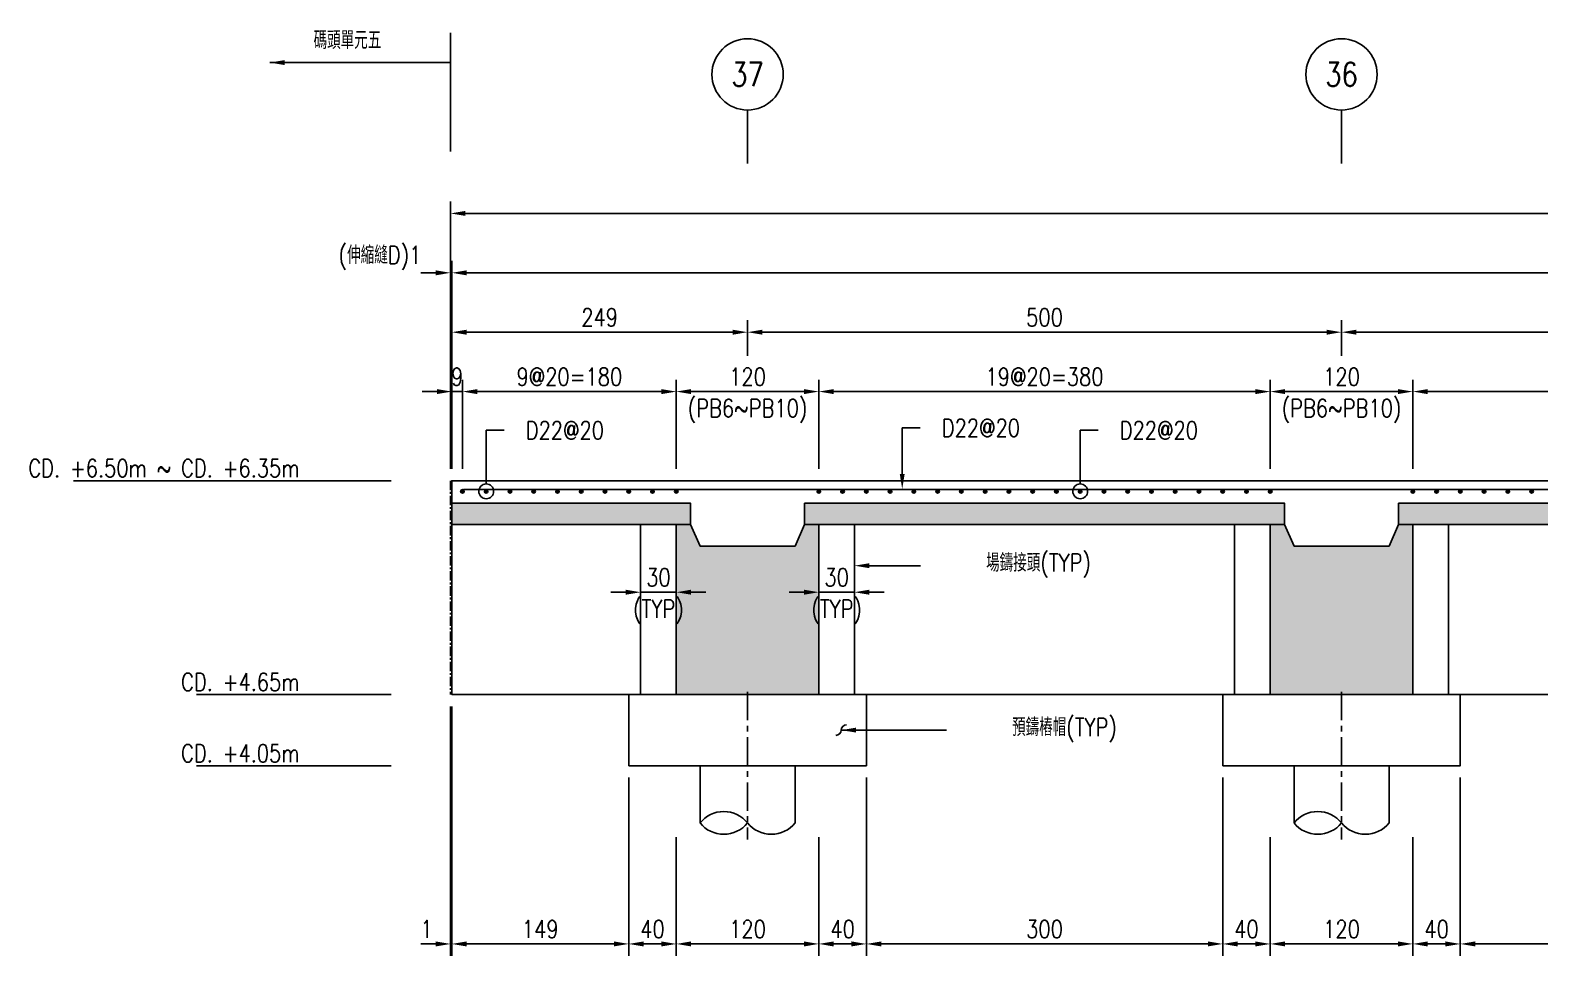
# Model space of a CAD drawing. Extents: x -791 to 13121, y -31587 to 2944.
# Drawn here: x 7420 to 8691, y -20940 to -20160 of the extents above; entities that cross this region are included whole.
import ezdxf
from ezdxf import colors
from ezdxf.entities.mleader import LeaderData, LeaderLine
from ezdxf.enums import TextEntityAlignment as Align
from ezdxf.math import Vec2, Vec3

# ---------------------------------------------------------------- set-up
doc = ezdxf.new("R2010")
doc.units = 0
doc.header["$LTSCALE"] = 0.05
doc.linetypes.add('CENTER', pattern=[50.8, 31.75, -6.35, 6.35, -6.35])
doc.layers.get('0').update_dxf_attribs({"linetype": 'CONTINUOUS'})
doc.layers.get('Defpoints').update_dxf_attribs({"linetype": 'CONTINUOUS'})
for name, color, linetype in [('HB_0', 7, 'CONTINUOUS'), ('HB_DIM', 1, 'CONTINUOUS'), ('HB_ReBar', 3, 'CONTINUOUS'), ('HB_SYMBOLS', 7, 'CONTINUOUS'), ('底圖', 7, 'CONTINUOUS'), ('預鑄梁', 4, 'CONTINUOUS'), ('預鑄版_HATCH', 253, 'CONTINUOUS')]:
    doc.layers.add(name, color=color, linetype=linetype)
doc.styles.get("Standard").update_dxf_attribs({"font": 'ROMANS.shx', "width": 0.8, "bigfont": 'lchinap.shx'})
doc.dimstyles.new('50cm', dxfattribs={"dimscale": 5, "dimtxt": 3, "dimasz": 2.5, "dimexe": 2, "dimexo": 2, "dimgap": 1, "dimtad": 1, "dimdsep": 46, "dimtxsty": 'Standard', "dimcen": 0, "dimclrt": 2, "dimadec": 0, "dimazin": 0, "dimtfac": 1, "dimtix": 1, "dimtmove": 2, "dimatfit": 3, "dimfxl": 0, "dimtolj": 1, "dimtzin": 0, "dimarcsym": 0})

# ---------------------------------------------------------------- blocks, each defined once
blk = doc.blocks.new('_None')
blk = doc.blocks.new('*D2165')
at = {"layer": 'Defpoints', "color": 0}
for p in [(0, 355), (-1999, 180), (0, 180)]:
    blk.add_point(p, dxfattribs=at)
at = {"layer": 'HB_DIM', "color": 0, "lineweight": -2}
for p, q in [((-1999, 190), (-1999, 365)), ((-1986.5, 355), (-12.5, 355))]:
    blk.add_line(p, q, dxfattribs=at)
at = {"layer": 'HB_DIM', "color": 0}
for points in [[(-1986.5, 357.1), (-1986.5, 352.9), (-1999, 355)], [(-12.5, 357.1), (-12.5, 352.9), (0, 355)]]:
    blk.add_solid(points, dxfattribs=at)
at = {"layer": 'HB_DIM', "color": 2, "insert": (-770, 367.5), "char_height": 15, "attachment_point": 5}
blk.add_mtext('\\A1;4498', dxfattribs=at)
blk = doc.blocks.new('*D2166')
at = {"layer": 'Defpoints', "color": 0}
for p in [(0, 405), (-2000, 180), (0, 180)]:
    blk.add_point(p, dxfattribs=at)
at = {"layer": 'HB_DIM', "color": 0, "lineweight": -2}
for p, q in [((-2000, 190), (-2000, 415)), ((-1987.5, 405), (-12.5, 405))]:
    blk.add_line(p, q, dxfattribs=at)
at = {"layer": 'HB_DIM', "color": 0}
for points in [[(-1987.5, 407.1), (-1987.5, 402.9), (-2000, 405)], [(-12.5, 407.1), (-12.5, 402.9), (0, 405)]]:
    blk.add_solid(points, dxfattribs=at)
at = {"layer": 'HB_DIM', "color": 2, "insert": (-769.5, 417.5), "char_height": 15, "attachment_point": 5}
blk.add_mtext('\\A1;4500', dxfattribs=at)
blk = doc.blocks.new('*D2167')
at = {"layer": 'Defpoints', "color": 0}
for p in [(-2000, 355), (-2000, 180), (-1999, 180)]:
    blk.add_point(p, dxfattribs=at)
at = {"layer": 'HB_DIM', "color": 0, "lineweight": -2}
for p, q in [((-2000, 190), (-2000, 365)), ((-1999, 190), (-1999, 365)), ((-2012.5, 355), (-2025, 355)), ((-1999, 355), (-2000, 355)), ((-1986.5, 355), (-1974, 355))]:
    blk.add_line(p, q, dxfattribs=at)
at = {"layer": 'HB_DIM', "color": 0}
for points in [[(-2012.5, 357.1), (-2012.5, 352.9), (-2000, 355)], [(-1986.5, 357.1), (-1986.5, 352.9), (-1999, 355)]]:
    blk.add_solid(points, dxfattribs=at)
at = {"layer": 'HB_DIM', "color": 2, "insert": (-2059.4, 367.5), "char_height": 15, "attachment_point": 5}
blk.add_mtext('\\A1;(伸縮縫D)1', dxfattribs=at)
blk = doc.blocks.new('*D2168')
at = {"layer": 'Defpoints', "color": 0}
for p in [(-1810, 255), (-1990, 180), (-1810, 180)]:
    blk.add_point(p, dxfattribs=at)
at = {"layer": 'HB_DIM', "color": 0, "lineweight": -2}
for p, q in [((-1990, 190), (-1990, 265)), ((-1977.5, 255), (-1822.5, 255)), ((-1810, 190), (-1810, 265))]:
    blk.add_line(p, q, dxfattribs=at)
at = {"layer": 'HB_DIM', "color": 0}
for points in [[(-1977.5, 257.1), (-1977.5, 252.9), (-1990, 255)], [(-1822.5, 257.1), (-1822.5, 252.9), (-1810, 255)]]:
    blk.add_solid(points, dxfattribs=at)
at = {"layer": 'HB_DIM', "color": 2, "insert": (-1900, 267.5), "char_height": 15, "attachment_point": 5}
blk.add_mtext('\\A1;9@20=180', dxfattribs=at)
blk = doc.blocks.new('預鑄樁帽2x2')
at = {"layer": 'HB_0'}
blk.add_lwpolyline([(-100, 0), (100, 0), (100, 60), (-100, 60)], close=True, dxfattribs=at)
blk = doc.blocks.new('PS57')
at = {"layer": '預鑄版_HATCH', "linetype": 'Continuous'}
h = blk.add_hatch(color=256, dxfattribs=at)
h.dxf.hatch_style = 2
h.paths.add_polyline_path([(0, 18), (404, 18), (404, 0), (0, 0)])
at = {"layer": 'HB_0', "color": 7, "linetype": 'Continuous'}
blk.add_lwpolyline([(0, 18), (404, 18), (404, 0), (0, 0)], close=True, dxfattribs=at)
blk = doc.blocks.new('gr_t')
at = {"layer": 'HB_SYMBOLS', "color": 4, "linetype": 'Continuous'}
blk.add_line((0, -6), (0, -15), dxfattribs=at)
blk.add_circle((0, 0), 6, dxfattribs=at)
at = {"layer": 'HB_SYMBOLS', "color": 4, "linetype": 'Continuous', "width": 0.8}
blk.add_attdef('A', text='', height=4.5, dxfattribs=at).set_placement((0, 0), align=Align.MIDDLE)
blk = doc.blocks.new('*D2170')
at = {"layer": 'Defpoints', "color": 0}
for p in [(-810, 255), (-1190, 180), (-810, 180)]:
    blk.add_point(p, dxfattribs=at)
at = {"layer": 'HB_DIM', "color": 0, "lineweight": -2}
for p, q in [((-1190, 190), (-1190, 265)), ((-1177.5, 255), (-822.5, 255)), ((-810, 190), (-810, 265))]:
    blk.add_line(p, q, dxfattribs=at)
at = {"layer": 'HB_DIM', "color": 0}
for points in [[(-1177.5, 257.1), (-1177.5, 252.9), (-1190, 255)], [(-822.5, 257.1), (-822.5, 252.9), (-810, 255)]]:
    blk.add_solid(points, dxfattribs=at)
at = {"layer": 'HB_DIM', "color": 2, "insert": (-1000, 267.5), "char_height": 15, "attachment_point": 5}
blk.add_mtext('\\A1;19@20=380', dxfattribs=at)
blk = doc.blocks.new('*D2171')
at = {"layer": 'Defpoints', "color": 0}
for p in [(-1310, 255), (-1690, 180), (-1310, 180)]:
    blk.add_point(p, dxfattribs=at)
at = {"layer": 'HB_DIM', "color": 0, "lineweight": -2}
for p, q in [((-1690, 190), (-1690, 265)), ((-1677.5, 255), (-1322.5, 255)), ((-1310, 190), (-1310, 265))]:
    blk.add_line(p, q, dxfattribs=at)
at = {"layer": 'HB_DIM', "color": 0}
for points in [[(-1677.5, 257.1), (-1677.5, 252.9), (-1690, 255)], [(-1322.5, 257.1), (-1322.5, 252.9), (-1310, 255)]]:
    blk.add_solid(points, dxfattribs=at)
at = {"layer": 'HB_DIM', "color": 2, "insert": (-1500, 267.5), "char_height": 15, "attachment_point": 5}
blk.add_mtext('\\A1;19@20=380', dxfattribs=at)
blk = doc.blocks.new('*D2172')
at = {"layer": 'Defpoints', "color": 0}
for p in [(-1999, 255), (-1999, 180), (-1990, 180)]:
    blk.add_point(p, dxfattribs=at)
at = {"layer": 'HB_DIM', "color": 0, "lineweight": -2}
for p, q in [((-2011.5, 255), (-2024, 255)), ((-1999, 190), (-1999, 265)), ((-1990, 255), (-1999, 255)), ((-1990, 190), (-1990, 265)), ((-1977.5, 255), (-1965, 255))]:
    blk.add_line(p, q, dxfattribs=at)
at = {"layer": 'HB_DIM', "color": 0}
for points in [[(-2011.5, 257.1), (-2011.5, 252.9), (-1999, 255)], [(-1977.5, 257.1), (-1977.5, 252.9), (-1990, 255)]]:
    blk.add_solid(points, dxfattribs=at)
at = {"layer": 'HB_DIM', "color": 2, "insert": (-1994.5, 267.5), "char_height": 15, "attachment_point": 5}
blk.add_mtext('\\A1;9', dxfattribs=at)
blk = doc.blocks.new('PS7a')
at = {"layer": '預鑄版_HATCH', "linetype": 'Continuous'}
h = blk.add_hatch(color=256, dxfattribs=at)
h.dxf.hatch_style = 2
h.paths.add_polyline_path([(23601.6, 1829.4), (23802.6, 1829.4), (23802.6, 1811.4), (23601.6, 1811.4)])
at = {"layer": 'HB_0', "color": 7, "linetype": 'Continuous'}
blk.add_lwpolyline([(23601.6, 1829.4), (23802.6, 1829.4), (23802.6, 1811.4), (23601.6, 1811.4)], close=True, dxfattribs=at)
blk = doc.blocks.new('ReBarPoint')
at = {"layer": 'HB_0'}
h = blk.add_hatch(color=0, dxfattribs=at)
h.dxf.hatch_style = 1
edge = h.paths.add_edge_path()
edge.add_arc((0, 0), 1.5, 0, 360)
at = {"layer": 'HB_ReBar', "color": 0}
blk.add_circle((0, 0), 1.5, dxfattribs=at)
blk = doc.blocks.new('*D2173')
at = {"layer": 'Defpoints', "color": 0}
for p in [(-1810, 86.1), (-1840, 30), (-1810, 30)]:
    blk.add_point(p, dxfattribs=at)
at = {"layer": 'HB_DIM', "color": 0, "lineweight": -2}
for p, q in [((-1840, 40), (-1840, 96.1)), ((-1810, 40), (-1810, 96.1)), ((-1852.5, 86.1), (-1865, 86.1)), ((-1840, 86.1), (-1810, 86.1)), ((-1797.5, 86.1), (-1785, 86.1))]:
    blk.add_line(p, q, dxfattribs=at)
at = {"layer": 'HB_DIM', "color": 0}
for points in [[(-1852.5, 88.2), (-1852.5, 84), (-1840, 86.1)], [(-1797.5, 88.2), (-1797.5, 84), (-1810, 86.1)]]:
    blk.add_solid(points, dxfattribs=at)
at = {"layer": 'HB_DIM', "color": 2, "char_height": 15, "attachment_point": 5}
for s, insert in [('\\A1;30', (-1825, 98.6)), ('\\A1;(TYP)', (-1825, 69.6))]:
    blk.add_mtext(s, dxfattribs=dict(at, insert=insert))
blk = doc.blocks.new('*D2174')
at = {"layer": 'Defpoints', "color": 0}
for p in [(-1660, 86.1), (-1690, 30), (-1660, 30)]:
    blk.add_point(p, dxfattribs=at)
at = {"layer": 'HB_DIM', "color": 0, "lineweight": -2}
for p, q in [((-1690, 40), (-1690, 96.1)), ((-1660, 40), (-1660, 96.1)), ((-1702.5, 86.1), (-1715, 86.1)), ((-1690, 86.1), (-1660, 86.1)), ((-1647.5, 86.1), (-1635, 86.1))]:
    blk.add_line(p, q, dxfattribs=at)
at = {"layer": 'HB_DIM', "color": 0}
for points in [[(-1702.5, 88.2), (-1702.5, 84), (-1690, 86.1)], [(-1647.5, 88.2), (-1647.5, 84), (-1660, 86.1)]]:
    blk.add_solid(points, dxfattribs=at)
at = {"layer": 'HB_DIM', "color": 2, "char_height": 15, "attachment_point": 5}
for s, insert in [('\\A1;30', (-1675, 98.6)), ('\\A1;(TYP)', (-1675, 69.6))]:
    blk.add_mtext(s, dxfattribs=dict(at, insert=insert))
blk = doc.blocks.new('*D2132')
at = {"layer": 'Defpoints', "color": 0}
for p in [(-1150, -110), (-850, -110), (-850, -210)]:
    blk.add_point(p, dxfattribs=at)
at = {"layer": 'HB_DIM', "color": 0, "lineweight": -2}
for p, q in [((-1150, -120), (-1150, -220)), ((-850, -120), (-850, -220)), ((-1137.5, -210), (-862.5, -210))]:
    blk.add_line(p, q, dxfattribs=at)
at = {"layer": 'HB_DIM', "color": 0}
for points in [[(-1137.5, -207.9), (-1137.5, -212.1), (-1150, -210)], [(-862.5, -207.9), (-862.5, -212.1), (-850, -210)]]:
    blk.add_solid(points, dxfattribs=at)
at = {"layer": 'HB_DIM', "color": 2, "insert": (-1000, -197.5), "char_height": 15, "attachment_point": 5}
blk.add_mtext('\\A1;300', dxfattribs=at)
blk = doc.blocks.new('*D2133')
at = {"layer": 'Defpoints', "color": 0}
for p in [(-1310, -110), (-1190, -110), (-1190, -210)]:
    blk.add_point(p, dxfattribs=at)
at = {"layer": 'HB_DIM', "color": 0, "lineweight": -2}
for p, q in [((-1310, -120), (-1310, -220)), ((-1190, -120), (-1190, -220)), ((-1297.5, -210), (-1202.5, -210))]:
    blk.add_line(p, q, dxfattribs=at)
at = {"layer": 'HB_DIM', "color": 0}
for points in [[(-1297.5, -207.9), (-1297.5, -212.1), (-1310, -210)], [(-1202.5, -207.9), (-1202.5, -212.1), (-1190, -210)]]:
    blk.add_solid(points, dxfattribs=at)
at = {"layer": 'HB_DIM', "color": 2, "insert": (-1250, -197.5), "char_height": 15, "attachment_point": 5}
blk.add_mtext('\\A1;120', dxfattribs=at)
blk = doc.blocks.new('*D2134')
at = {"layer": 'Defpoints', "color": 0}
for p in [(-1150, -60), (-1190, -110), (-1190, -210)]:
    blk.add_point(p, dxfattribs=at)
at = {"layer": 'HB_DIM', "color": 0, "lineweight": -2}
for p, q in [((-1150, -70), (-1150, -220)), ((-1190, -120), (-1190, -220)), ((-1162.5, -210), (-1177.5, -210))]:
    blk.add_line(p, q, dxfattribs=at)
at = {"layer": 'HB_DIM', "color": 0}
for points in [[(-1177.5, -207.9), (-1177.5, -212.1), (-1190, -210)], [(-1162.5, -207.9), (-1162.5, -212.1), (-1150, -210)]]:
    blk.add_solid(points, dxfattribs=at)
at = {"layer": 'HB_DIM', "color": 2, "insert": (-1170, -197.5), "char_height": 15, "attachment_point": 5}
blk.add_mtext('\\A1;40', dxfattribs=at)
blk = doc.blocks.new('*D2135')
at = {"layer": 'Defpoints', "color": 0}
for p in [(-1650, -60), (-1350, -60), (-1350, -210)]:
    blk.add_point(p, dxfattribs=at)
at = {"layer": 'HB_DIM', "color": 0, "lineweight": -2}
for p, q in [((-1650, -70), (-1650, -220)), ((-1350, -70), (-1350, -220)), ((-1637.5, -210), (-1362.5, -210))]:
    blk.add_line(p, q, dxfattribs=at)
at = {"layer": 'HB_DIM', "color": 0}
for points in [[(-1637.5, -207.9), (-1637.5, -212.1), (-1650, -210)], [(-1362.5, -207.9), (-1362.5, -212.1), (-1350, -210)]]:
    blk.add_solid(points, dxfattribs=at)
at = {"layer": 'HB_DIM', "color": 2, "insert": (-1500, -197.5), "char_height": 15, "attachment_point": 5}
blk.add_mtext('\\A1;300', dxfattribs=at)
blk = doc.blocks.new('*D2136')
at = {"layer": 'Defpoints', "color": 0}
for p in [(-1350, -60), (-1310, -110), (-1350, -210)]:
    blk.add_point(p, dxfattribs=at)
at = {"layer": 'HB_DIM', "color": 0, "lineweight": -2}
for p, q in [((-1350, -70), (-1350, -220)), ((-1310, -120), (-1310, -220)), ((-1322.5, -210), (-1337.5, -210))]:
    blk.add_line(p, q, dxfattribs=at)
at = {"layer": 'HB_DIM', "color": 0}
for points in [[(-1337.5, -207.9), (-1337.5, -212.1), (-1350, -210)], [(-1322.5, -207.9), (-1322.5, -212.1), (-1310, -210)]]:
    blk.add_solid(points, dxfattribs=at)
at = {"layer": 'HB_DIM', "color": 2, "insert": (-1330, -197.5), "char_height": 15, "attachment_point": 5}
blk.add_mtext('\\A1;40', dxfattribs=at)
blk = doc.blocks.new('*D2137')
at = {"layer": 'Defpoints', "color": 0}
for p in [(-1810, -110), (-1690, -110), (-1690, -210)]:
    blk.add_point(p, dxfattribs=at)
at = {"layer": 'HB_DIM', "color": 0, "lineweight": -2}
for p, q in [((-1810, -120), (-1810, -220)), ((-1690, -120), (-1690, -220)), ((-1797.5, -210), (-1702.5, -210))]:
    blk.add_line(p, q, dxfattribs=at)
at = {"layer": 'HB_DIM', "color": 0}
for points in [[(-1797.5, -207.9), (-1797.5, -212.1), (-1810, -210)], [(-1702.5, -207.9), (-1702.5, -212.1), (-1690, -210)]]:
    blk.add_solid(points, dxfattribs=at)
at = {"layer": 'HB_DIM', "color": 2, "insert": (-1750, -197.5), "char_height": 15, "attachment_point": 5}
blk.add_mtext('\\A1;120', dxfattribs=at)
blk = doc.blocks.new('*D2138')
at = {"layer": 'Defpoints', "color": 0}
for p in [(-1650, -60), (-1690, -110), (-1690, -210)]:
    blk.add_point(p, dxfattribs=at)
at = {"layer": 'HB_DIM', "color": 0, "lineweight": -2}
for p, q in [((-1650, -70), (-1650, -220)), ((-1690, -120), (-1690, -220)), ((-1662.5, -210), (-1677.5, -210))]:
    blk.add_line(p, q, dxfattribs=at)
at = {"layer": 'HB_DIM', "color": 0}
for points in [[(-1677.5, -207.9), (-1677.5, -212.1), (-1690, -210)], [(-1662.5, -207.9), (-1662.5, -212.1), (-1650, -210)]]:
    blk.add_solid(points, dxfattribs=at)
at = {"layer": 'HB_DIM', "color": 2, "insert": (-1670, -197.5), "char_height": 15, "attachment_point": 5}
blk.add_mtext('\\A1;40', dxfattribs=at)
blk = doc.blocks.new('*D2139')
at = {"layer": 'Defpoints', "color": 0}
for p in [(-1999, 0), (-1850, -60), (-1850, -210)]:
    blk.add_point(p, dxfattribs=at)
at = {"layer": 'HB_DIM', "color": 0, "lineweight": -2}
for p, q in [((-1999, -10), (-1999, -220)), ((-1850, -70), (-1850, -220)), ((-1986.5, -210), (-1862.5, -210))]:
    blk.add_line(p, q, dxfattribs=at)
at = {"layer": 'HB_DIM', "color": 0}
for points in [[(-1986.5, -207.9), (-1986.5, -212.1), (-1999, -210)], [(-1862.5, -207.9), (-1862.5, -212.1), (-1850, -210)]]:
    blk.add_solid(points, dxfattribs=at)
at = {"layer": 'HB_DIM', "color": 2, "insert": (-1924.5, -197.5), "char_height": 15, "attachment_point": 5}
blk.add_mtext('\\A1;149', dxfattribs=at)
blk = doc.blocks.new('*D2140')
at = {"layer": 'Defpoints', "color": 0}
for p in [(-1850, -60), (-1810, -110), (-1850, -210)]:
    blk.add_point(p, dxfattribs=at)
at = {"layer": 'HB_DIM', "color": 0, "lineweight": -2}
for p, q in [((-1850, -70), (-1850, -220)), ((-1810, -120), (-1810, -220)), ((-1822.5, -210), (-1837.5, -210))]:
    blk.add_line(p, q, dxfattribs=at)
at = {"layer": 'HB_DIM', "color": 0}
for points in [[(-1837.5, -207.9), (-1837.5, -212.1), (-1850, -210)], [(-1822.5, -207.9), (-1822.5, -212.1), (-1810, -210)]]:
    blk.add_solid(points, dxfattribs=at)
at = {"layer": 'HB_DIM', "color": 2, "insert": (-1830, -197.5), "char_height": 15, "attachment_point": 5}
blk.add_mtext('\\A1;40', dxfattribs=at)
blk = doc.blocks.new('*D2141')
at = {"layer": 'Defpoints', "color": 0}
for p in [(-2000, 0), (-1999, 0), (-2000, -210)]:
    blk.add_point(p, dxfattribs=at)
at = {"layer": 'HB_DIM', "color": 0, "lineweight": -2}
for p, q in [((-2000, -10), (-2000, -220)), ((-1999, -10), (-1999, -220)), ((-2012.5, -210), (-2025, -210)), ((-1999, -210), (-2000, -210)), ((-1986.5, -210), (-1974, -210))]:
    blk.add_line(p, q, dxfattribs=at)
at = {"layer": 'HB_DIM', "color": 0}
for points in [[(-2012.5, -207.9), (-2012.5, -212.1), (-2000, -210)], [(-1986.5, -207.9), (-1986.5, -212.1), (-1999, -210)]]:
    blk.add_solid(points, dxfattribs=at)
at = {"layer": 'HB_DIM', "color": 2, "insert": (-2020.3, -197.5), "char_height": 15, "attachment_point": 5}
blk.add_mtext('\\A1;1', dxfattribs=at)
blk = doc.blocks.new('PB7')
at = {"layer": 'HB_0'}
h = blk.add_hatch(color=253, dxfattribs=at)
h.dxf.hatch_style = 1
h.paths.add_polyline_path([(0, 0), (0, 143), (12, 143), (20, 125), (100, 125), (108, 143), (120, 143), (120, 0)])
at = {"layer": '預鑄梁'}
blk.add_lwpolyline([(0, 0), (0, 143), (12, 143), (20, 125), (100, 125), (108, 143), (120, 143), (120, 0), (0, 0)], dxfattribs=at)
blk = doc.blocks.new('_DotBlank')
at = {"color": 0, "linetype": 'ByBlock', "lineweight": -2}
blk.add_line((-0.5, 0), (-1, 0), dxfattribs=at)
blk.add_circle((0, 0), 0.5, dxfattribs=at)
blk = doc.blocks.new('*D2144')
at = {"layer": 'Defpoints', "color": 0}
for p in [(-1750, 305), (-1750, 275), (-1999, 180)]:
    blk.add_point(p, dxfattribs=at)
at = {"layer": 'HB_DIM', "color": 0, "lineweight": -2}
for p, q in [((-1999, 190), (-1999, 315)), ((-1986.5, 305), (-1762.5, 305)), ((-1750, 285), (-1750, 315))]:
    blk.add_line(p, q, dxfattribs=at)
at = {"layer": 'HB_DIM', "color": 0}
for points in [[(-1986.5, 307.1), (-1986.5, 302.9), (-1999, 305)], [(-1762.5, 307.1), (-1762.5, 302.9), (-1750, 305)]]:
    blk.add_solid(points, dxfattribs=at)
at = {"layer": 'HB_DIM', "color": 2, "insert": (-1874.5, 317.5), "char_height": 15, "attachment_point": 5}
blk.add_mtext('\\A1;249', dxfattribs=at)
blk = doc.blocks.new('*D2146')
at = {"layer": 'Defpoints', "color": 0}
for p in [(-1250, 305), (-1250, 275), (-750, 275)]:
    blk.add_point(p, dxfattribs=at)
at = {"layer": 'HB_DIM', "color": 0, "lineweight": -2}
for p, q in [((-1250, 285), (-1250, 315)), ((-762.5, 305), (-1237.5, 305)), ((-750, 285), (-750, 315))]:
    blk.add_line(p, q, dxfattribs=at)
at = {"layer": 'HB_DIM', "color": 0}
for points in [[(-1237.5, 307.1), (-1237.5, 302.9), (-1250, 305)], [(-762.5, 307.1), (-762.5, 302.9), (-750, 305)]]:
    blk.add_solid(points, dxfattribs=at)
at = {"layer": 'HB_DIM', "color": 2, "insert": (-1000, 317.5), "char_height": 15, "attachment_point": 5}
blk.add_mtext('\\A1;500', dxfattribs=at)
blk = doc.blocks.new('*D2147')
at = {"layer": 'Defpoints', "color": 0}
for p in [(-1750, 305), (-1750, 275), (-1250, 275)]:
    blk.add_point(p, dxfattribs=at)
at = {"layer": 'HB_DIM', "color": 0, "lineweight": -2}
for p, q in [((-1750, 285), (-1750, 315)), ((-1262.5, 305), (-1737.5, 305)), ((-1250, 285), (-1250, 315))]:
    blk.add_line(p, q, dxfattribs=at)
at = {"layer": 'HB_DIM', "color": 0}
for points in [[(-1737.5, 307.1), (-1737.5, 302.9), (-1750, 305)], [(-1262.5, 307.1), (-1262.5, 302.9), (-1250, 305)]]:
    blk.add_solid(points, dxfattribs=at)
at = {"layer": 'HB_DIM', "color": 2, "insert": (-1500, 317.5), "char_height": 15, "attachment_point": 5}
blk.add_mtext('\\A1;500', dxfattribs=at)
blk = doc.blocks.new('*D2149')
at = {"layer": 'Defpoints', "color": 0}
for p in [(-1810, 255), (-1810, 180), (-1690, 180)]:
    blk.add_point(p, dxfattribs=at)
at = {"layer": 'HB_DIM', "color": 0, "lineweight": -2}
for p, q in [((-1810, 190), (-1810, 265)), ((-1702.5, 255), (-1797.5, 255)), ((-1690, 190), (-1690, 265))]:
    blk.add_line(p, q, dxfattribs=at)
at = {"layer": 'HB_DIM', "color": 0}
for points in [[(-1797.5, 257.1), (-1797.5, 252.9), (-1810, 255)], [(-1702.5, 257.1), (-1702.5, 252.9), (-1690, 255)]]:
    blk.add_solid(points, dxfattribs=at)
at = {"layer": 'HB_DIM', "color": 2, "char_height": 15, "attachment_point": 5}
for s, insert in [('\\A1;120', (-1750, 267.5)), ('\\A1;(PB6~PB10)', (-1750, 238.6))]:
    blk.add_mtext(s, dxfattribs=dict(at, insert=insert))
blk = doc.blocks.new('*D2150')
at = {"layer": 'Defpoints', "color": 0}
for p in [(-1310, 255), (-1310, 180), (-1190, 180)]:
    blk.add_point(p, dxfattribs=at)
at = {"layer": 'HB_DIM', "color": 0, "lineweight": -2}
for p, q in [((-1310, 190), (-1310, 265)), ((-1202.5, 255), (-1297.5, 255)), ((-1190, 190), (-1190, 265))]:
    blk.add_line(p, q, dxfattribs=at)
at = {"layer": 'HB_DIM', "color": 0}
for points in [[(-1297.5, 257.1), (-1297.5, 252.9), (-1310, 255)], [(-1202.5, 257.1), (-1202.5, 252.9), (-1190, 255)]]:
    blk.add_solid(points, dxfattribs=at)
at = {"layer": 'HB_DIM', "color": 2, "char_height": 15, "attachment_point": 5}
for s, insert in [('\\A1;120', (-1250, 267.5)), ('\\A1;(PB6~PB10)', (-1250, 238.6))]:
    blk.add_mtext(s, dxfattribs=dict(at, insert=insert))
blk = doc.blocks.new('80cm直樁')
at = {"layer": 'HB_0', "linetype": 'Continuous'}
for p, q in [((-40, -48.1), (-40, 0)), ((40, -48.1), (40, 0))]:
    blk.add_line(p, q, dxfattribs=at)
for points in [[(-40, -48.1, -0.48), (0, -48.1, 0.48), (40, -48.1, 0.48)], [(-40, -48.1, 0.48), (0, -48.1, 0.48)]]:
    blk.add_lwpolyline(points, format="xyb", dxfattribs=at)
at = {"layer": 'HB_DIM', "color": 1, "linetype": 'CENTER', "ltscale": 15}
blk.add_line((0, 62.2), (0, -62.2), dxfattribs=at)
blk = doc.blocks.new('斷面圖M左')
at = {"layer": 'HB_0', "color": 1, "linetype": 'CENTER', "ltscale": 5}
blk.add_line((-2000, 180), (-2000, 0), dxfattribs=at)
at = {"layer": 'HB_0', "color": 252}
for p, q in [((-1840, 143), (-1840, 0)), ((-1660, 143), (-1660, 0)), ((-1340, 143), (-1340, 0)), ((-1160, 143), (-1160, 0))]:
    blk.add_line(p, q, dxfattribs=at)
at = {"layer": 'HB_0', "color": 4}
blk.add_lwpolyline([(0, 180), (-1999, 180), (-1999, 143), (-1810, 143), (-1810, 0), (-1690, 0), (-1690, 143), (-1310, 143), (-1310, 0), (-1190, 0), (-1190, 143), (-810, 143), (-810, -125), (-690, -125), (-690, -12), (-310, -12), (-310, -125), (-190, -125), (-190, 143), (0, 143), (0, 143), (0, 143), (0, 143), (0, 143)], dxfattribs=at)
at = {"layer": 'HB_0'}
blk.add_lwpolyline([(-810, 0), (-1999, 0), (-1999, 144)], dxfattribs=at)
at = {"layer": 'HB_DIM'}
blk.add_line((-2000, 456.993), (-2000, 556.993), dxfattribs=at)
at = {"layer": 'HB_ReBar'}
blk.add_lwpolyline([(-1989, 172.5), (-710, 172.5), (-710, 142.5)], dxfattribs=at)
at = {"layer": 'HB_0'}
for name, p in [('PS7a', (-25600.607, -1668.38)), ('PS57', (-1702, 143)), ('PS57', (-1202, 143)), ('PB7', (-1810, 0)), ('PB7', (-1310, 0)), ('預鑄樁帽2x2', (-1750, -60)), ('80cm直樁', (-1750, -60)), ('預鑄樁帽2x2', (-1250, -60)), ('80cm直樁', (-1250, -60))]:
    blk.add_blockref(name, p, dxfattribs=at)
at = {"layer": 'HB_ReBar'}
for p in [(-1990, 171), (-1970, 171), (-1950, 171), (-1930, 171), (-1910, 171), (-1890, 171), (-1870, 171), (-1850, 171), (-1830, 171), (-1810, 171), (-1690, 171), (-1670, 171), (-1650, 171), (-1630, 171), (-1610, 171), (-1590, 171), (-1570, 171), (-1550, 171), (-1530, 171), (-1510, 171), (-1490, 171), (-1470, 171), (-1450, 171), (-1430, 171), (-1410, 171), (-1390, 171), (-1370, 171), (-1350, 171), (-1330, 171), (-1310, 171), (-1190, 171), (-1170, 171), (-1150, 171), (-1130, 171), (-1110, 171), (-1090, 171)]:
    blk.add_blockref('ReBarPoint', p, dxfattribs=at)
at = {"layer": '底圖'}
ref = blk.add_blockref('gr_t', (-1750, 522.059), dxfattribs=dict(at, xscale=5, yscale=5, zscale=5))
ref.add_attrib('A', '37', dxfattribs={"layer": 'HB_SYMBOLS', "color": 4, "linetype": 'Continuous', "height": 20, "width": 0.8}).set_placement((-1750, 522.059), align=Align.MIDDLE)
ref = blk.add_blockref('gr_t', (-1250, 522.059), dxfattribs=dict(at, xscale=5, yscale=5, zscale=5))
ref.add_attrib('A', '36', dxfattribs={"layer": 'HB_SYMBOLS', "color": 4, "linetype": 'Continuous', "height": 20, "width": 0.8}).set_placement((-1250, 522.059), align=Align.MIDDLE)
at = {"layer": 'HB_DIM', "color": 2, "insert": (-2115.317, 558.401), "char_height": 15, "attachment_point": 1}
blk.add_mtext('碼頭單元五', dxfattribs=at)
at = {"layer": 'HB_DIM'}
for base, p1, text, picture, middle in [((0, 405), (-2000, 180), '4500', '*D2166', (-769.52, 417.5)), ((0, 355), (-1999, 180), '4498', '*D2165', (-770.02, 367.5))]:
    dim = blk.add_linear_dim(base=base, p1=p1, p2=(0, 180), text=text, dimstyle='50cm', override={"dimse2": 1}, dxfattribs=at)
    dim.commit()
    dim.dimension.update_dxf_attribs({"geometry": picture, "text_midpoint": middle, "dimtype": 160})
dim = blk.add_linear_dim(base=(-2000, 355), p1=(-1999, 180), p2=(-2000, 180), text='(伸縮縫D)<>', dimstyle='50cm', dxfattribs=at)
dim.commit()
dim.dimension.update_dxf_attribs({"geometry": '*D2167', "text_midpoint": (-2059.435, 367.5), "dimtype": 160})
for base, p1, p2, picture, middle in [((-1750, 305), (-1999, 180), (-1750, 275), '*D2144', (-1874.5, 317.5)), ((-1750, 305), (-1250, 275), (-1750, 275), '*D2147', (-1500, 317.5)), ((-1250, 305), (-750, 275), (-1250, 275), '*D2146', (-1000, 317.5)), ((-1999, 255), (-1990, 180), (-1999, 180), '*D2172', (-1994.5, 267.5)), ((-1850, -210), (-1999, 0), (-1850, -60), '*D2139', (-1924.5, -197.5)), ((-1850, -210), (-1810, -110), (-1850, -60), '*D2140', (-1830, -197.5)), ((-1690, -210), (-1650, -60), (-1690, -110), '*D2138', (-1670, -197.5)), ((-1350, -210), (-1650, -60), (-1350, -60), '*D2135', (-1500, -197.5)), ((-1350, -210), (-1310, -110), (-1350, -60), '*D2136', (-1330, -197.5)), ((-1190, -210), (-1150, -60), (-1190, -110), '*D2134', (-1170, -197.5)), ((-1690, -210), (-1810, -110), (-1690, -110), '*D2137', (-1750, -197.5)), ((-1190, -210), (-1310, -110), (-1190, -110), '*D2133', (-1250, -197.5)), ((-850, -210), (-1150, -110), (-850, -110), '*D2132', (-1000, -197.5))]:
    dim = blk.add_linear_dim(base=base, p1=p1, p2=p2, dimstyle='50cm', dxfattribs=at)
    dim.commit()
    dim.dimension.update_dxf_attribs({"geometry": picture, "text_midpoint": middle})
for base, p1, p2, text, picture, middle in [((-1810, 255), (-1990, 180), (-1810, 180), '9@20=<>', '*D2168', (-1900, 267.5)), ((-1310, 255), (-1690, 180), (-1310, 180), '19@20=<>', '*D2171', (-1500, 267.5)), ((-810, 255), (-1190, 180), (-810, 180), '19@20=<>', '*D2170', (-1000, 267.5)), ((-1810, 86.078), (-1840, 30), (-1810, 30), '<>\\X(TYP)', '*D2173', (-1825, 86.078)), ((-1660, 86.078), (-1690, 30), (-1660, 30), '<>\\X(TYP)', '*D2174', (-1675, 86.078))]:
    dim = blk.add_linear_dim(base=base, p1=p1, p2=p2, text=text, dimstyle='50cm', dxfattribs=at)
    dim.commit()
    dim.dimension.update_dxf_attribs({"geometry": picture, "text_midpoint": middle})
for base, p1, p2, picture, middle in [((-1810, 255), (-1690, 180), (-1810, 180), '*D2149', (-1750, 255)), ((-1310, 255), (-1190, 180), (-1310, 180), '*D2150', (-1250, 255))]:
    dim = blk.add_linear_dim(base=base, p1=p1, p2=p2, angle=180, text='<>\\X(PB6~PB10)', dimstyle='50cm', dxfattribs=at)
    dim.commit()
    dim.dimension.update_dxf_attribs({"geometry": picture, "text_midpoint": middle})
dim = blk.add_linear_dim(base=(-2000, -210), p1=(-1999, 0), p2=(-2000, 0), dimstyle='50cm', dxfattribs=at)
dim.commit()
dim.dimension.update_dxf_attribs({"geometry": '*D2141', "text_midpoint": (-2020.28, -197.5), "dimtype": 160})
blk.add_leader([(-2152.263, 531.993), (-2000, 531.993)], dimstyle='50cm', dxfattribs=at)
blk.add_leader([(-1671.209, -30), (-1582.417, -30)], dimstyle='50cm', override={"dimgap": 1, "dimtad": 0, "dimldrblk": 'Integral'}, dxfattribs=at)
ml = blk.add_multileader_mtext('Standard', dxfattribs=at)
ml.set_content('D22@20', color=2)
ml.set_leader_properties(color=1)
ml.set_arrow_properties(name='DOTBLANK')
ml.build(insert=Vec2(0, 0))
ml.multileader.update_dxf_attribs({"dogleg_length": 3, "arrow_head_size": 12.5, "scale": 5})
ctx = ml.context
ctx.base_point, ctx.scale, ctx.char_height, ctx.arrow_head_size, ctx.landing_gap_size, ctx.plane_origin = Vec3(-1955, 222.393), 5, 15, 12.5, 15, Vec3(-1970, 171)
ctx.text_align_type = 2
notes = []
notes.append((ctx, [(0, (1, 1, 0), (-1970, 222.393), (1, 0), 15, [(0, [(-1970, 171)], 0, [])])]))
ctx.mtext.insert, ctx.mtext.alignment, ctx.mtext.flow_direction = Vec3(-1870.857, 229.893), 3, 5
ml = blk.add_multileader_mtext('Standard', dxfattribs=at)
ml.set_content('D22@20', color=2)
ml.set_leader_properties(color=1)
ml.build(insert=Vec2(0, 0))
ml.multileader.update_dxf_attribs({"dogleg_length": 3, "arrow_head_size": 12.5, "scale": 5})
ctx = ml.context
ctx.base_point, ctx.scale, ctx.char_height, ctx.arrow_head_size, ctx.landing_gap_size, ctx.plane_origin = Vec3(-1604.804, 224.417), 5, 15, 12.5, 15, Vec3(-1619.804, 173.024)
ctx.text_align_type = 2
notes.append((ctx, [(0, (1, 1, 0), (-1619.804, 224.417), (1, 0), 15, [(0, [(-1619.804, 173.024)], 0, [])])]))
ctx.mtext.insert, ctx.mtext.alignment, ctx.mtext.flow_direction = Vec3(-1520.661, 231.917), 3, 5
ml = blk.add_multileader_mtext('Standard', dxfattribs=at)
ml.set_content('D22@20', color=2)
ml.set_leader_properties(color=1)
ml.set_arrow_properties(name='DOTBLANK')
ml.build(insert=Vec2(0, 0))
ml.multileader.update_dxf_attribs({"dogleg_length": 3, "arrow_head_size": 12.5, "scale": 5})
ctx = ml.context
ctx.base_point, ctx.scale, ctx.char_height, ctx.arrow_head_size, ctx.landing_gap_size, ctx.plane_origin = Vec3(-1455, 222.393), 5, 15, 12.5, 15, Vec3(-1470, 171)
ctx.text_align_type = 2
notes.append((ctx, [(0, (1, 1, 0), (-1470, 222.393), (1, 0), 15, [(0, [(-1470, 171)], 0, [])])]))
ctx.mtext.insert, ctx.mtext.alignment, ctx.mtext.flow_direction = Vec3(-1370.857, 229.893), 3, 5
ml = blk.add_multileader_mtext('Standard', dxfattribs=at)
ml.set_content('CD. +6.50m ~ CD. +6.35m', color=2)
ml.set_leader_properties(color=1)
ml.set_arrow_properties(name='NONE')
ml.build(insert=Vec2(0, 0))
ml.multileader.update_dxf_attribs({"text_left_attachment_type": 5, "text_right_attachment_type": 5, "dogleg_length": 3, "arrow_head_size": 12.5, "scale": 5})
ctx = ml.context
ctx.base_point, ctx.scale, ctx.char_height, ctx.arrow_head_size, ctx.landing_gap_size, ctx.plane_origin = Vec3(-2404.347, 180), 5, 15, 12.5, 15, Vec3(-1862.337, 180)
ctx.left_attachment, ctx.right_attachment, ctx.text_align_type = 5, 5, 2
notes.append((ctx, [(0, (1, 1, 0), (-2097.061, 180), (-1, 0), 15, [(0, [(-2050, 180)], 0, [])])]))
ctx.mtext.insert, ctx.mtext.alignment, ctx.mtext.flow_direction = Vec3(-2127.061, 198), 3, 5
ml = blk.add_multileader_mtext('Standard', dxfattribs=at)
ml.set_content('場鑄接頭(TYP)', color=2)
ml.set_leader_properties(color=1)
ml.build(insert=Vec2(0, 0))
ml.multileader.update_dxf_attribs({"dogleg_length": 3, "arrow_head_size": 12.5, "scale": 5})
ctx = ml.context
ctx.base_point, ctx.scale, ctx.char_height, ctx.arrow_head_size, ctx.landing_gap_size, ctx.plane_origin = Vec3(-1604.283, 108.43), 5, 15, 12.5, 15, Vec3(-1460, 108.43)
ctx.text_align_type = 2
notes.append((ctx, [(0, (1, 1, 0), (-1619.283, 108.43), (1, 0), 15, [(0, [(-1660, 108.43)], 0, [])])]))
ctx.mtext.insert, ctx.mtext.alignment, ctx.mtext.flow_direction = Vec3(-1460.89, 118.43), 3, 5
ml = blk.add_multileader_mtext('Standard', dxfattribs=at)
ml.set_content('CD. +4.65m', color=2)
ml.set_leader_properties(color=1)
ml.set_arrow_properties(name='NONE')
ml.build(insert=Vec2(0, 0))
ml.multileader.update_dxf_attribs({"text_left_attachment_type": 5, "text_right_attachment_type": 5, "dogleg_length": 3, "arrow_head_size": 12.5, "scale": 5})
ctx = ml.context
ctx.base_point, ctx.scale, ctx.char_height, ctx.arrow_head_size, ctx.landing_gap_size, ctx.plane_origin = Vec3(-2251.776, 0), 5, 15, 12.5, 15, Vec3(-1862.337, 0)
ctx.left_attachment, ctx.right_attachment, ctx.text_align_type = 5, 5, 2
notes.append((ctx, [(0, (1, 1, 0), (-2097.061, 0), (-1, 0), 15, [(0, [(-2050, 0)], 0, [])])]))
ctx.mtext.insert, ctx.mtext.alignment, ctx.mtext.flow_direction = Vec3(-2127.061, 18), 3, 5
ml = blk.add_multileader_mtext('Standard', dxfattribs=at)
ml.set_content('預鑄樁帽(TYP)', color=2)
ml.set_leader_properties(color=1)
ml.build(insert=Vec2(0, 0))
ml.multileader.update_dxf_attribs({"dogleg_length": 3, "arrow_head_size": 12.5, "scale": 5})
ctx = ml.context
ctx.base_point, ctx.scale, ctx.char_height, ctx.arrow_head_size, ctx.landing_gap_size, ctx.plane_origin = Vec3(-1582.417, -30), 5, 15, 12.5, 15, Vec3(-1650, -30)
ctx.text_align_type = 2
notes.append((ctx, [(0, (1, 1, 0), (-1597.417, -30), (1, 0), 15, [(0, [(-1671.209, -30)], 0, [])])]))
ctx.mtext.insert, ctx.mtext.alignment, ctx.mtext.flow_direction = Vec3(-1439.025, -20), 3, 5
ml = blk.add_multileader_mtext('Standard', dxfattribs=at)
ml.set_content('CD. +4.05m', color=2)
ml.set_leader_properties(color=1)
ml.set_arrow_properties(name='NONE')
ml.build(insert=Vec2(0, 0))
ml.multileader.update_dxf_attribs({"text_left_attachment_type": 5, "text_right_attachment_type": 5, "dogleg_length": 3, "arrow_head_size": 12.5, "scale": 5})
ctx = ml.context
ctx.base_point, ctx.scale, ctx.char_height, ctx.arrow_head_size, ctx.landing_gap_size, ctx.plane_origin = Vec3(-2251.776, -60), 5, 15, 12.5, 15, Vec3(-1862.337, -60)
ctx.left_attachment, ctx.right_attachment, ctx.text_align_type = 5, 5, 2
notes.append((ctx, [(0, (1, 1, 0), (-2097.061, -60), (-1, 0), 15, [(0, [(-2050, -60)], 0, [])])]))
ctx.mtext.insert, ctx.mtext.alignment, ctx.mtext.flow_direction = Vec3(-2127.061, -42), 3, 5
for ctx, leaders in notes:
    for number, flags, end, landing, length, lines in leaders:
        leader = LeaderData()
        leader.index, (leader.has_last_leader_line, leader.has_dogleg_vector, leader.attachment_direction) = number, flags
        leader.last_leader_point, leader.dogleg_vector, leader.dogleg_length = Vec3(end), Vec3(landing), length
        for number, points, colour, breaks in lines:
            line = LeaderLine()
            line.index, line.vertices, line.color, line.breaks = number, Vec3.list(points), colors.encode_raw_color(colour), breaks
            leader.lines.append(line)
        ctx.leaders.append(leader)

msp = doc.modelspace()

# ---------------------------------------------------------------- block references
at = {"layer": 'HB_0'}
msp.add_blockref('斷面圖M左', (9774.088, -20719.664), dxfattribs=at)

doc.saveas('drawing.dxf')
